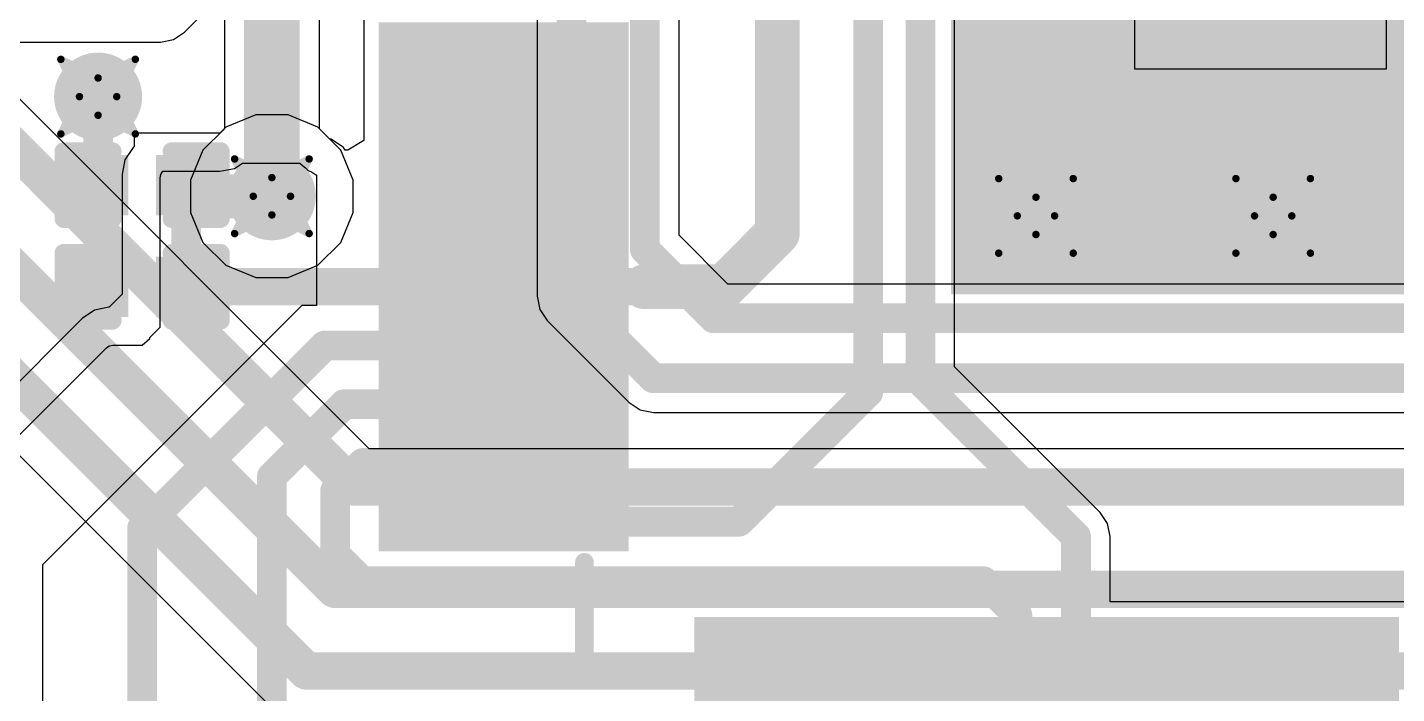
# Model space of a CAD drawing. Header units: inches. Extents: x -6 to 328, y -12 to 81.
# Drawn here: x 4.25 to 13.58, y 8.81 to 13.35 of the extents above; entities that cross this region are included whole.
import ezdxf

# ---------------------------------------------------------------- set-up
doc = ezdxf.new("R2010")
doc.units = ezdxf.units.IN
for name, color, linetype in [('Bottom Layer', 5, 'Continuous'), ('Bottom Overlay', 54, 'Continuous'), ('Bottom Paste', 16, 'Continuous'), ('Bottom Solder', 6, 'Continuous'), ('Drill Drawing', 1, 'Continuous'), ('Top Layer', 1, 'Continuous'), ('Top Overlay', 2, 'Continuous'), ('Top Paste', 8, 'Continuous'), ('Top Solder', 216, 'Continuous'), ('Via Holes', 16, 'Continuous')]:
    doc.layers.add(name, color=color, linetype=linetype)

# ---------------------------------------------------------------- blocks, each defined once
blk = doc.blocks.new('TLE5012BE5000FUMA1_B_7')
at = {"layer": 'Bottom Layer'}
for points in [[(-3.5, 2.23), (-2.19, 2.23), (-2.19, 1.58), (-3.5, 1.58)], [(2.19, 2.23), (3.5, 2.23), (3.5, 1.58), (2.19, 1.58)], [(-3.5, 0.96), (-2.19, 0.96), (-2.19, 0.31), (-3.5, 0.31)], [(2.19, 0.96), (3.5, 0.96), (3.5, 0.31), (2.19, 0.31)], [(-3.5, -0.31), (-2.19, -0.31), (-2.19, -0.96), (-3.5, -0.96)], [(2.19, -0.31), (3.5, -0.31), (3.5, -0.96), (2.19, -0.96)], [(-3.5, -1.58), (-2.19, -1.58), (-2.19, -2.23), (-3.5, -2.23)], [(2.19, -1.58), (3.5, -1.58), (3.5, -2.23), (2.19, -2.23)]]:
    blk.add_hatch(color=5, dxfattribs=at).paths.add_polyline_path(points)
at = {"layer": 'Bottom Paste'}
for points in [[(-3.5, 2.23), (-2.19, 2.23), (-2.19, 1.58), (-3.5, 1.58)], [(2.19, 2.23), (3.5, 2.23), (3.5, 1.58), (2.19, 1.58)], [(-3.5, 0.96), (-2.19, 0.96), (-2.19, 0.31), (-3.5, 0.31)], [(2.19, 0.96), (3.5, 0.96), (3.5, 0.31), (2.19, 0.31)], [(-3.5, -0.31), (-2.19, -0.31), (-2.19, -0.96), (-3.5, -0.96)], [(2.19, -0.31), (3.5, -0.31), (3.5, -0.96), (2.19, -0.96)], [(-3.5, -1.58), (-2.19, -1.58), (-2.19, -2.23), (-3.5, -2.23)], [(2.19, -1.58), (3.5, -1.58), (3.5, -2.23), (2.19, -2.23)]]:
    blk.add_hatch(color=16, dxfattribs=at).paths.add_polyline_path(points)
at = {"layer": 'Bottom Solder'}
for points in [[(-3.6016, 2.3316), (-2.0884, 2.3316), (-2.0884, 1.4784), (-3.6016, 1.4784)], [(2.0884, 2.3316), (3.6016, 2.3316), (3.6016, 1.4784), (2.0884, 1.4784)], [(-3.6016, 1.0616), (-2.0884, 1.0616), (-2.0884, 0.2084), (-3.6016, 0.2084)], [(2.0884, 1.0616), (3.6016, 1.0616), (3.6016, 0.2084), (2.0884, 0.2084)], [(-3.6016, -0.2084), (-2.0884, -0.2084), (-2.0884, -1.0616), (-3.6016, -1.0616)], [(2.0884, -0.2084), (3.6016, -0.2084), (3.6016, -1.0616), (2.0884, -1.0616)], [(-3.6016, -1.4784), (-2.0884, -1.4784), (-2.0884, -2.3316), (-3.6016, -2.3316)], [(2.0884, -1.4784), (3.6016, -1.4784), (3.6016, -2.3316), (2.0884, -2.3316)]]:
    blk.add_hatch(color=6, dxfattribs=at).paths.add_polyline_path(points)
at = {"layer": 'Bottom Overlay'}
for points in [[(1.9304, 2.5146, 0.127, 0.127, 0), (-1.9558, 2.5146, 0.127, 0.127, 0)], [(1.9304, -2.5146, 0.127, 0.127, 0), (-1.9558, -2.5146, 0.127, 0.127, 0)]]:
    blk.add_lwpolyline(points, format="xyseb", dxfattribs=at)
for points in [[(-1.9875, 2.5146, 0.0635, 0.0635, 1), (-1.9241, 2.5146, 0.0635, 0.0635, 1)], [(1.8986, 2.5146, 0.0635, 0.0635, 1), (1.9622, 2.5146, 0.0635, 0.0635, 1)], [(-3.7084, -1.9558, 0.254, 0.254, 1), (-3.9624, -1.9558, 0.254, 0.254, 1)], [(-4.0259, -1.9558, 0.127, 0.127, 1), (-3.8989, -1.9558, 0.127, 0.127, 1)], [(-3.7719, -1.9558, 0.127, 0.127, 1), (-3.6449, -1.9558, 0.127, 0.127, 1)], [(-1.9875, -2.5146, 0.0635, 0.0635, 1), (-1.9241, -2.5146, 0.0635, 0.0635, 1)], [(1.8986, -2.5146, 0.0635, 0.0635, 1), (1.9622, -2.5146, 0.0635, 0.0635, 1)]]:
    blk.add_lwpolyline(points, format="xyseb", close=True, dxfattribs=at)
blk = doc.blocks.new('LAN9255_ZMX019_9')
at = {"layer": 'Top Layer'}
for points in [[(-4.55, -4.55), (-4.55, 4.55), (4.55, 4.55), (4.55, -4.55)], [(6.95, -1.7), (8.45, -1.7), (8.45, -1.9), (6.95, -1.9)], [(6.95, -2.1), (8.45, -2.1), (8.45, -2.3), (6.95, -2.3)], [(6.95, -2.5), (8.45, -2.5), (8.45, -2.7), (6.95, -2.7)], [(6.95, -2.9), (8.45, -2.9), (8.45, -3.1), (6.95, -3.1)], [(6.95, -3.3), (8.45, -3.3), (8.45, -3.5), (6.95, -3.5)], [(6.95, -3.7), (8.45, -3.7), (8.45, -3.9), (6.95, -3.9)], [(6.95, -4.1), (8.45, -4.1), (8.45, -4.3), (6.95, -4.3)], [(6.95, -4.5), (8.45, -4.5), (8.45, -4.7), (6.95, -4.7)], [(6.95, -4.9), (8.45, -4.9), (8.45, -5.1), (6.95, -5.1)], [(6.95, -5.3), (8.45, -5.3), (8.45, -5.5), (6.95, -5.5)], [(6.95, -5.7), (8.45, -5.7), (8.45, -5.9), (6.95, -5.9)], [(6.95, -6.1), (8.45, -6.1), (8.45, -6.3), (6.95, -6.3)], [(2.9, -8.45), (2.9, -6.95), (3.1, -6.95), (3.1, -8.45)], [(3.3, -8.45), (3.3, -6.95), (3.5, -6.95), (3.5, -8.45)], [(3.7, -8.45), (3.7, -6.95), (3.9, -6.95), (3.9, -8.45)], [(4.1, -8.45), (4.1, -6.95), (4.3, -6.95), (4.3, -8.45)], [(4.5, -8.45), (4.5, -6.95), (4.7, -6.95), (4.7, -8.45)], [(4.9, -8.45), (4.9, -6.95), (5.1, -6.95), (5.1, -8.45)], [(5.3, -8.45), (5.3, -6.95), (5.5, -6.95), (5.5, -8.45)], [(5.7, -8.45), (5.7, -6.95), (5.9, -6.95), (5.9, -8.45)], [(6.1, -8.45), (6.1, -6.95), (6.3, -6.95), (6.3, -8.45)]]:
    blk.add_hatch(color=1, dxfattribs=at).paths.add_polyline_path(points)
at = {"layer": 'Top Paste'}
for points in [[(-4.55, -4.55), (-4.55, 4.55), (4.55, 4.55), (4.55, -4.55)], [(6.95, -1.7), (8.45, -1.7), (8.45, -1.9), (6.95, -1.9)], [(6.95, -2.1), (8.45, -2.1), (8.45, -2.3), (6.95, -2.3)], [(6.95, -2.5), (8.45, -2.5), (8.45, -2.7), (6.95, -2.7)], [(6.95, -2.9), (8.45, -2.9), (8.45, -3.1), (6.95, -3.1)], [(6.95, -3.3), (8.45, -3.3), (8.45, -3.5), (6.95, -3.5)], [(6.95, -3.7), (8.45, -3.7), (8.45, -3.9), (6.95, -3.9)], [(6.95, -4.1), (8.45, -4.1), (8.45, -4.3), (6.95, -4.3)], [(6.95, -4.5), (8.45, -4.5), (8.45, -4.7), (6.95, -4.7)], [(6.95, -4.9), (8.45, -4.9), (8.45, -5.1), (6.95, -5.1)], [(6.95, -5.3), (8.45, -5.3), (8.45, -5.5), (6.95, -5.5)], [(6.95, -5.7), (8.45, -5.7), (8.45, -5.9), (6.95, -5.9)], [(6.95, -6.1), (8.45, -6.1), (8.45, -6.3), (6.95, -6.3)], [(2.9, -8.45), (2.9, -6.95), (3.1, -6.95), (3.1, -8.45)], [(3.3, -8.45), (3.3, -6.95), (3.5, -6.95), (3.5, -8.45)], [(3.7, -8.45), (3.7, -6.95), (3.9, -6.95), (3.9, -8.45)], [(4.1, -8.45), (4.1, -6.95), (4.3, -6.95), (4.3, -8.45)], [(4.5, -8.45), (4.5, -6.95), (4.7, -6.95), (4.7, -8.45)], [(4.9, -8.45), (4.9, -6.95), (5.1, -6.95), (5.1, -8.45)], [(5.3, -8.45), (5.3, -6.95), (5.5, -6.95), (5.5, -8.45)], [(5.7, -8.45), (5.7, -6.95), (5.9, -6.95), (5.9, -8.45)], [(6.1, -8.45), (6.1, -6.95), (6.3, -6.95), (6.3, -8.45)]]:
    blk.add_hatch(color=8, dxfattribs=at).paths.add_polyline_path(points)
at = {"layer": 'Top Solder'}
for points in [[(-4.6516, -4.6516), (-4.6516, 4.6516), (4.6516, 4.6516), (4.6516, -4.6516)], [(6.8484, -1.5984), (8.5516, -1.5984), (8.5516, -2.0016), (6.8484, -2.0016)], [(6.8484, -1.9984), (8.5516, -1.9984), (8.5516, -2.4016), (6.8484, -2.4016)], [(6.8484, -2.3984), (8.5516, -2.3984), (8.5516, -2.8016), (6.8484, -2.8016)], [(6.8484, -2.7984), (8.5516, -2.7984), (8.5516, -3.2016), (6.8484, -3.2016)], [(6.8484, -3.1984), (8.5516, -3.1984), (8.5516, -3.6016), (6.8484, -3.6016)], [(6.8484, -3.5984), (8.5516, -3.5984), (8.5516, -4.0016), (6.8484, -4.0016)], [(6.8484, -3.9984), (8.5516, -3.9984), (8.5516, -4.4016), (6.8484, -4.4016)], [(6.8484, -4.3984), (8.5516, -4.3984), (8.5516, -4.8016), (6.8484, -4.8016)], [(6.8484, -4.7984), (8.5516, -4.7984), (8.5516, -5.2016), (6.8484, -5.2016)], [(6.8484, -5.1984), (8.5516, -5.1984), (8.5516, -5.6016), (6.8484, -5.6016)], [(6.8484, -5.5984), (8.5516, -5.5984), (8.5516, -6.0016), (6.8484, -6.0016)], [(6.8484, -5.9984), (8.5516, -5.9984), (8.5516, -6.4016), (6.8484, -6.4016)], [(2.7984, -8.5516), (2.7984, -6.8484), (3.2016, -6.8484), (3.2016, -8.5516)], [(3.1984, -8.5516), (3.1984, -6.8484), (3.6016, -6.8484), (3.6016, -8.5516)], [(3.5984, -8.5516), (3.5984, -6.8484), (4.0016, -6.8484), (4.0016, -8.5516)], [(3.9984, -8.5516), (3.9984, -6.8484), (4.4016, -6.8484), (4.4016, -8.5516)], [(4.3984, -8.5516), (4.3984, -6.8484), (4.8016, -6.8484), (4.8016, -8.5516)], [(4.7984, -8.5516), (4.7984, -6.8484), (5.2016, -6.8484), (5.2016, -8.5516)], [(5.1984, -8.5516), (5.1984, -6.8484), (5.6016, -6.8484), (5.6016, -8.5516)], [(5.5984, -8.5516), (5.5984, -6.8484), (6.0016, -6.8484), (6.0016, -8.5516)], [(5.9984, -8.5516), (5.9984, -6.8484), (6.4016, -6.8484), (6.4016, -8.5516)]]:
    blk.add_hatch(color=216, dxfattribs=at).paths.add_polyline_path(points)
at = {"layer": 'Top Overlay'}
for points in [[(7.1628, -7.1501, 0.127, 0.127, 0), (7.1628, -6.4897, 0.127, 0.127, 0)], [(7.1628, -7.1501, 0.127, 0.127, 0), (6.477, -7.1501, 0.127, 0.127, 0)]]:
    blk.add_lwpolyline(points, format="xyseb", dxfattribs=at)
for points in [[(7.131, -6.4897, 0.0635, 0.0635, 1), (7.1945, -6.4897, 0.0635, 0.0635, 1)], [(6.4452, -7.1501, 0.0635, 0.0635, 1), (6.5087, -7.1501, 0.0635, 0.0635, 1)], [(7.131, -7.1501, 0.0635, 0.0635, 1), (7.1945, -7.1501, 0.0635, 0.0635, 1)], [(7.131, -7.1501, 0.0635, 0.0635, 1), (7.1945, -7.1501, 0.0635, 0.0635, 1)]]:
    blk.add_lwpolyline(points, format="xyseb", close=True, dxfattribs=at)
blk = doc.blocks.new('CAP_0201_69')
at = {"layer": 'Top Layer'}
for points in [[(-0.45, 0.15), (-0.15, 0.15), (-0.15, -0.15), (-0.45, -0.15)], [(0.15, 0.15), (0.45, 0.15), (0.45, -0.15), (0.15, -0.15)]]:
    blk.add_hatch(color=1, dxfattribs=at).paths.add_polyline_path(points)
at = {"layer": 'Top Paste'}
for points in [[(-0.45, 0.15), (-0.15, 0.15), (-0.15, -0.15), (-0.45, -0.15)], [(0.15, 0.15), (0.45, 0.15), (0.45, -0.15), (0.15, -0.15)]]:
    blk.add_hatch(color=8, dxfattribs=at).paths.add_polyline_path(points)
at = {"layer": 'Top Solder'}
for points in [[(-0.505, 0.205), (-0.095, 0.205), (-0.095, -0.205), (-0.505, -0.205)], [(0.095, 0.205), (0.505, 0.205), (0.505, -0.205), (0.095, -0.205)]]:
    blk.add_hatch(color=216, dxfattribs=at).paths.add_polyline_path(points)
at = {"layer": 'Top Overlay'}
for points in [[(-0.2032, 0.2286, 0.127, 0.127, 0), (-0.5334, 0.2286, 0.127, 0.127, 0)], [(-0.5334, 0.2286, 0.127, 0.127, 0), (-0.5334, -0.2286, 0.127, 0.127, 0)], [(0.5334, 0.2286, 0.127, 0.127, 0), (0.2032, 0.2286, 0.127, 0.127, 0)], [(0.5334, 0.2286, 0.127, 0.127, 0), (0.5334, -0.2286, 0.127, 0.127, 0)], [(-0.2032, -0.2286, 0.127, 0.127, 0), (-0.5334, -0.2286, 0.127, 0.127, 0)], [(0.5334, -0.2286, 0.127, 0.127, 0), (0.2032, -0.2286, 0.127, 0.127, 0)]]:
    blk.add_lwpolyline(points, format="xyseb", dxfattribs=at)
for points in [[(-0.5651, 0.2286, 0.0635, 0.0635, 1), (-0.5016, 0.2286, 0.0635, 0.0635, 1)], [(-0.5651, 0.2286, 0.0635, 0.0635, 1), (-0.5016, 0.2286, 0.0635, 0.0635, 1)], [(-0.2349, 0.2286, 0.0635, 0.0635, 1), (-0.1714, 0.2286, 0.0635, 0.0635, 1)], [(0.1714, 0.2286, 0.0635, 0.0635, 1), (0.2349, 0.2286, 0.0635, 0.0635, 1)], [(0.5016, 0.2286, 0.0635, 0.0635, 1), (0.5651, 0.2286, 0.0635, 0.0635, 1)], [(0.5016, 0.2286, 0.0635, 0.0635, 1), (0.5651, 0.2286, 0.0635, 0.0635, 1)], [(-0.5651, -0.2286, 0.0635, 0.0635, 1), (-0.5016, -0.2286, 0.0635, 0.0635, 1)], [(-0.5651, -0.2286, 0.0635, 0.0635, 1), (-0.5016, -0.2286, 0.0635, 0.0635, 1)], [(-0.2349, -0.2286, 0.0635, 0.0635, 1), (-0.1714, -0.2286, 0.0635, 0.0635, 1)], [(0.1714, -0.2286, 0.0635, 0.0635, 1), (0.2349, -0.2286, 0.0635, 0.0635, 1)], [(0.5016, -0.2286, 0.0635, 0.0635, 1), (0.5651, -0.2286, 0.0635, 0.0635, 1)], [(0.5016, -0.2286, 0.0635, 0.0635, 1), (0.5651, -0.2286, 0.0635, 0.0635, 1)]]:
    blk.add_lwpolyline(points, format="xyseb", close=True, dxfattribs=at)
blk = doc.blocks.new('CAP_0201_78')
at = {"layer": 'Top Layer'}
for points in [[(-0.45, 0.15), (-0.15, 0.15), (-0.15, -0.15), (-0.45, -0.15)], [(0.15, 0.15), (0.45, 0.15), (0.45, -0.15), (0.15, -0.15)]]:
    blk.add_hatch(color=1, dxfattribs=at).paths.add_polyline_path(points)
at = {"layer": 'Top Paste'}
for points in [[(-0.45, 0.15), (-0.15, 0.15), (-0.15, -0.15), (-0.45, -0.15)], [(0.15, 0.15), (0.45, 0.15), (0.45, -0.15), (0.15, -0.15)]]:
    blk.add_hatch(color=8, dxfattribs=at).paths.add_polyline_path(points)
at = {"layer": 'Top Solder'}
for points in [[(-0.505, 0.205), (-0.095, 0.205), (-0.095, -0.205), (-0.505, -0.205)], [(0.095, 0.205), (0.505, 0.205), (0.505, -0.205), (0.095, -0.205)]]:
    blk.add_hatch(color=216, dxfattribs=at).paths.add_polyline_path(points)
at = {"layer": 'Top Overlay'}
for points in [[(-0.2032, 0.2286, 0.127, 0.127, 0), (-0.5334, 0.2286, 0.127, 0.127, 0)], [(-0.5334, 0.2286, 0.127, 0.127, 0), (-0.5334, -0.2286, 0.127, 0.127, 0)], [(0.5334, 0.2286, 0.127, 0.127, 0), (0.2032, 0.2286, 0.127, 0.127, 0)], [(0.5334, 0.2286, 0.127, 0.127, 0), (0.5334, -0.2286, 0.127, 0.127, 0)], [(-0.2032, -0.2286, 0.127, 0.127, 0), (-0.5334, -0.2286, 0.127, 0.127, 0)], [(0.5334, -0.2286, 0.127, 0.127, 0), (0.2032, -0.2286, 0.127, 0.127, 0)]]:
    blk.add_lwpolyline(points, format="xyseb", dxfattribs=at)
for points in [[(-0.5651, 0.2286, 0.0635, 0.0635, 1), (-0.5016, 0.2286, 0.0635, 0.0635, 1)], [(-0.5651, 0.2286, 0.0635, 0.0635, 1), (-0.5016, 0.2286, 0.0635, 0.0635, 1)], [(-0.2349, 0.2286, 0.0635, 0.0635, 1), (-0.1714, 0.2286, 0.0635, 0.0635, 1)], [(0.1714, 0.2286, 0.0635, 0.0635, 1), (0.2349, 0.2286, 0.0635, 0.0635, 1)], [(0.5016, 0.2286, 0.0635, 0.0635, 1), (0.5651, 0.2286, 0.0635, 0.0635, 1)], [(0.5016, 0.2286, 0.0635, 0.0635, 1), (0.5651, 0.2286, 0.0635, 0.0635, 1)], [(-0.5651, -0.2286, 0.0635, 0.0635, 1), (-0.5016, -0.2286, 0.0635, 0.0635, 1)], [(-0.5651, -0.2286, 0.0635, 0.0635, 1), (-0.5016, -0.2286, 0.0635, 0.0635, 1)], [(-0.2349, -0.2286, 0.0635, 0.0635, 1), (-0.1714, -0.2286, 0.0635, 0.0635, 1)], [(0.1714, -0.2286, 0.0635, 0.0635, 1), (0.2349, -0.2286, 0.0635, 0.0635, 1)], [(0.5016, -0.2286, 0.0635, 0.0635, 1), (0.5651, -0.2286, 0.0635, 0.0635, 1)], [(0.5016, -0.2286, 0.0635, 0.0635, 1), (0.5651, -0.2286, 0.0635, 0.0635, 1)]]:
    blk.add_lwpolyline(points, format="xyseb", close=True, dxfattribs=at)

msp = doc.modelspace()

# ---------------------------------------------------------------- hatches: boundary and pattern name
at = {"layer": 'Bottom Layer'}
h = msp.add_hatch(color=5, dxfattribs=at)
edge = h.paths.add_edge_path()
edge.add_arc((4.734, 12.8772), 0.3, 0, 360)
h = msp.add_hatch(color=5, dxfattribs=at)
edge = h.paths.add_edge_path()
edge.add_arc((5.9182, 12.1985), 0.3, 0, 360)
h = msp.add_hatch(color=5, dxfattribs=at)
edge = h.paths.add_edge_path()
edge.add_arc((11.1252, 12.065), 0.3, 0, 360)
h = msp.add_hatch(color=5, dxfattribs=at)
edge = h.paths.add_edge_path()
edge.add_arc((12.7416, 12.065), 0.3, 0, 360)
at = {"layer": 'Top Layer'}
h = msp.add_hatch(color=1, dxfattribs=at)
edge = h.paths.add_edge_path()
edge.add_arc((4.734, 12.8772), 0.3, 0, 360)
h = msp.add_hatch(color=1, dxfattribs=at)
edge = h.paths.add_edge_path()
edge.add_arc((5.9182, 12.1985), 0.3, 0, 360)
msp.add_hatch(color=1, dxfattribs=at).paths.add_polyline_path([(5.184, 12.0485), (6.1593, 12.0485), (6.1593, 12.3485), (5.184, 12.3485)])
h = msp.add_hatch(color=1, dxfattribs=at)
edge = h.paths.add_edge_path()
edge.add_arc((11.1252, 12.065), 0.3, 0, 360)
h = msp.add_hatch(color=1, dxfattribs=at)
edge = h.paths.add_edge_path()
edge.add_arc((12.7416, 12.065), 0.3, 0, 360)
at = {"layer": 'Via Holes'}
h = msp.add_hatch(color=7, dxfattribs=at)
edge = h.paths.add_edge_path()
edge.add_arc((4.734, 12.8772), 0.15, 0, 360)
h = msp.add_hatch(color=7, dxfattribs=at)
edge = h.paths.add_edge_path()
edge.add_arc((5.9182, 12.1985), 0.15, 0, 360)
h = msp.add_hatch(color=7, dxfattribs=at)
edge = h.paths.add_edge_path()
edge.add_arc((11.1252, 12.065), 0.15, 0, 360)
h = msp.add_hatch(color=7, dxfattribs=at)
edge = h.paths.add_edge_path()
edge.add_arc((12.7416, 12.065), 0.15, 0, 360)

# ---------------------------------------------------------------- linework, layer by layer
at = {"layer": 'Bottom Layer'}
for p, q in [((7.7269, 16.2157), (7.7269, 11.5175)), ((6.2419, 12.6583), (6.2419, 15.5448)), ((5.5945, 15.4107), (5.5945, 12.6583)), ((8.6929, 11.9338), (8.6929, 14.2773)), ((11.7968, 14.092), (11.7968, 13.0668)), ((13.5132, 13.0668), (13.5132, 14.1232)), ((6.5823, 10.477), (3.942, 13.1173)), ((11.7968, 13.0668), (13.5132, 13.0668)), ((5.5945, 12.6583), (5.4485, 12.5123)), ((6.3879, 12.5123), (6.2419, 12.6583)), ((5.4485, 12.5123), (5.3642, 12.3087)), ((6.4722, 12.3087), (6.3879, 12.5123)), ((2.4024, 12.228), (5.9944, 8.636)), ((5.3642, 12.3087), (5.3642, 12.0883)), ((6.4722, 12.0883), (6.4722, 12.3087)), ((5.3642, 12.0883), (5.4485, 11.8847)), ((6.3879, 11.8847), (6.4722, 12.0883)), ((5.4485, 11.8847), (5.6044, 11.7289)), ((6.232, 11.7289), (6.3879, 11.8847)), ((9.0258, 11.6008), (8.6929, 11.9338)), ((5.6044, 11.7289), (5.808, 11.6445)), ((6.0284, 11.6445), (6.232, 11.7289)), ((5.808, 11.6445), (6.0284, 11.6445)), ((17.8646, 11.6008), (9.0258, 11.6008)), ((7.7269, 11.5175), (7.7446, 11.4283)), ((7.7446, 11.4283), (7.7952, 11.3527)), ((7.7952, 11.3527), (8.3531, 10.7948)), ((8.3531, 10.7948), (8.4287, 10.7442)), ((8.4287, 10.7442), (8.5179, 10.7265)), ((8.5179, 10.7265), (17.2692, 10.7265)), ((17.2314, 10.477), (6.5823, 10.477))]:
    msp.add_line(p, q, dxfattribs=at)
for points in [[(8.4598, 11.8372, 0.2032, 0.2032, 0), (8.4598, 16.3338, 0.2032, 0.2032, 0)], [(7.96, 11.5175, 0.2032, 0.2032, 0), (7.96, 16.3122, 0.2032, 0.2032, 0)], [(5.9182, 12.1985, 0.381, 0.381, 0), (5.9182, 15.5448, 0.381, 0.381, 0)], [(3.683, 13.01, 0.254, 0.254, 0), (6.475, 10.218, 0.254, 0.254, 0)], [(3.0159, 12.8527, 0.254, 0.254, 0), (6.3475, 9.5211, 0.254, 0.254, 0)], [(2.3545, 12.7641, 0.254, 0.254, 0), (6.1536, 8.965, 0.254, 0.254, 0)], [(8.4598, 11.8372, 0.2032, 0.2032, 0), (8.9292, 11.3678, 0.2032, 0.2032, 0)], [(7.96, 11.5175, 0.2032, 0.2032, 0), (8.5179, 10.9596, 0.2032, 0.2032, 0)], [(8.9292, 11.3678, 0.2032, 0.2032, 0), (18.0929, 11.3678, 0.2032, 0.2032, 0)], [(8.5179, 10.9596, 0.2032, 0.2032, 0), (18.6088, 10.9596, 0.2032, 0.2032, 0)], [(6.475, 10.218, 0.254, 0.254, 0), (17.7237, 10.218, 0.254, 0.254, 0)], [(6.3475, 9.5211, 0.254, 0.254, 0), (19.133, 9.5211, 0.254, 0.254, 0)], [(6.1536, 8.965, 0.254, 0.254, 0), (19.7071, 8.965, 0.254, 0.254, 0)]]:
    msp.add_lwpolyline(points, format="xyseb", dxfattribs=at)
for points in [[(5.8229, 12.1985, 0.1905, 0.1905, 1), (6.0134, 12.1985, 0.1905, 0.1905, 1)], [(8.409, 11.8372, 0.1016, 0.1016, 1), (8.5106, 11.8372, 0.1016, 0.1016, 1)], [(8.409, 11.8372, 0.1016, 0.1016, 1), (8.5106, 11.8372, 0.1016, 0.1016, 1)], [(7.9092, 11.5175, 0.1016, 0.1016, 1), (8.0108, 11.5175, 0.1016, 0.1016, 1)], [(7.9092, 11.5175, 0.1016, 0.1016, 1), (8.0108, 11.5175, 0.1016, 0.1016, 1)], [(8.8784, 11.3678, 0.1016, 0.1016, 1), (8.98, 11.3678, 0.1016, 0.1016, 1)], [(8.8784, 11.3678, 0.1016, 0.1016, 1), (8.98, 11.3678, 0.1016, 0.1016, 1)], [(8.4671, 10.9596, 0.1016, 0.1016, 1), (8.5687, 10.9596, 0.1016, 0.1016, 1)], [(8.4671, 10.9596, 0.1016, 0.1016, 1), (8.5687, 10.9596, 0.1016, 0.1016, 1)], [(6.4115, 10.218, 0.127, 0.127, 1), (6.5385, 10.218, 0.127, 0.127, 1)], [(6.4115, 10.218, 0.127, 0.127, 1), (6.5385, 10.218, 0.127, 0.127, 1)], [(6.284, 9.5211, 0.127, 0.127, 1), (6.411, 9.5211, 0.127, 0.127, 1)], [(6.284, 9.5211, 0.127, 0.127, 1), (6.411, 9.5211, 0.127, 0.127, 1)], [(6.0901, 8.965, 0.127, 0.127, 1), (6.2171, 8.965, 0.127, 0.127, 1)], [(6.0901, 8.965, 0.127, 0.127, 1), (6.2171, 8.965, 0.127, 0.127, 1)]]:
    msp.add_lwpolyline(points, format="xyseb", close=True, dxfattribs=at)
at = {"layer": 'Drill Drawing'}
for points in [[(4.48, 13.1312, 0.0508, 0.0508, 0), (4.734, 13.0042, 0.0508, 0.0508, 0)], [(4.48, 13.1312, 0.0508, 0.0508, 0), (4.607, 12.8772, 0.0508, 0.0508, 0)], [(4.734, 13.0042, 0.0508, 0.0508, 0), (4.988, 13.1312, 0.0508, 0.0508, 0)], [(4.861, 12.8772, 0.0508, 0.0508, 0), (4.988, 13.1312, 0.0508, 0.0508, 0)], [(4.48, 12.6232, 0.0508, 0.0508, 0), (4.607, 12.8772, 0.0508, 0.0508, 0)], [(4.861, 12.8772, 0.0508, 0.0508, 0), (4.988, 12.6232, 0.0508, 0.0508, 0)], [(4.48, 12.6232, 0.0508, 0.0508, 0), (4.734, 12.7502, 0.0508, 0.0508, 0)], [(4.734, 12.7502, 0.0508, 0.0508, 0), (4.988, 12.6232, 0.0508, 0.0508, 0)], [(5.6642, 12.4525, 0.0508, 0.0508, 0), (5.9182, 12.3255, 0.0508, 0.0508, 0)], [(5.6642, 12.4525, 0.0508, 0.0508, 0), (5.7912, 12.1985, 0.0508, 0.0508, 0)], [(5.9182, 12.3255, 0.0508, 0.0508, 0), (6.1722, 12.4525, 0.0508, 0.0508, 0)], [(6.0452, 12.1985, 0.0508, 0.0508, 0), (6.1722, 12.4525, 0.0508, 0.0508, 0)], [(10.8712, 12.319, 0.0508, 0.0508, 0), (11.1252, 12.192, 0.0508, 0.0508, 0)], [(10.8712, 12.319, 0.0508, 0.0508, 0), (10.9982, 12.065, 0.0508, 0.0508, 0)], [(11.1252, 12.192, 0.0508, 0.0508, 0), (11.3792, 12.319, 0.0508, 0.0508, 0)], [(11.2522, 12.065, 0.0508, 0.0508, 0), (11.3792, 12.319, 0.0508, 0.0508, 0)], [(12.4876, 12.319, 0.0508, 0.0508, 0), (12.7416, 12.192, 0.0508, 0.0508, 0)], [(12.4876, 12.319, 0.0508, 0.0508, 0), (12.6146, 12.065, 0.0508, 0.0508, 0)], [(12.7416, 12.192, 0.0508, 0.0508, 0), (12.9956, 12.319, 0.0508, 0.0508, 0)], [(12.8686, 12.065, 0.0508, 0.0508, 0), (12.9956, 12.319, 0.0508, 0.0508, 0)], [(5.6642, 11.9445, 0.0508, 0.0508, 0), (5.7912, 12.1985, 0.0508, 0.0508, 0)], [(6.0452, 12.1985, 0.0508, 0.0508, 0), (6.1722, 11.9445, 0.0508, 0.0508, 0)], [(5.6642, 11.9445, 0.0508, 0.0508, 0), (5.9182, 12.0715, 0.0508, 0.0508, 0)], [(5.9182, 12.0715, 0.0508, 0.0508, 0), (6.1722, 11.9445, 0.0508, 0.0508, 0)], [(10.8712, 11.811, 0.0508, 0.0508, 0), (10.9982, 12.065, 0.0508, 0.0508, 0)], [(11.2522, 12.065, 0.0508, 0.0508, 0), (11.3792, 11.811, 0.0508, 0.0508, 0)], [(12.4876, 11.811, 0.0508, 0.0508, 0), (12.6146, 12.065, 0.0508, 0.0508, 0)], [(12.8686, 12.065, 0.0508, 0.0508, 0), (12.9956, 11.811, 0.0508, 0.0508, 0)], [(10.8712, 11.811, 0.0508, 0.0508, 0), (11.1252, 11.938, 0.0508, 0.0508, 0)], [(11.1252, 11.938, 0.0508, 0.0508, 0), (11.3792, 11.811, 0.0508, 0.0508, 0)], [(12.4876, 11.811, 0.0508, 0.0508, 0), (12.7416, 11.938, 0.0508, 0.0508, 0)], [(12.7416, 11.938, 0.0508, 0.0508, 0), (12.9956, 11.811, 0.0508, 0.0508, 0)]]:
    msp.add_lwpolyline(points, format="xyseb", dxfattribs=at)
for points in [[(4.4673, 13.1312, 0.0254, 0.0254, 1), (4.4927, 13.1312, 0.0254, 0.0254, 1)], [(4.4673, 13.1312, 0.0254, 0.0254, 1), (4.4927, 13.1312, 0.0254, 0.0254, 1)], [(4.9753, 13.1312, 0.0254, 0.0254, 1), (5.0007, 13.1312, 0.0254, 0.0254, 1)], [(4.9753, 13.1312, 0.0254, 0.0254, 1), (5.0007, 13.1312, 0.0254, 0.0254, 1)], [(4.7213, 13.0042, 0.0254, 0.0254, 1), (4.7467, 13.0042, 0.0254, 0.0254, 1)], [(4.7213, 13.0042, 0.0254, 0.0254, 1), (4.7467, 13.0042, 0.0254, 0.0254, 1)], [(4.5943, 12.8772, 0.0254, 0.0254, 1), (4.6197, 12.8772, 0.0254, 0.0254, 1)], [(4.5943, 12.8772, 0.0254, 0.0254, 1), (4.6197, 12.8772, 0.0254, 0.0254, 1)], [(4.8483, 12.8772, 0.0254, 0.0254, 1), (4.8737, 12.8772, 0.0254, 0.0254, 1)], [(4.8483, 12.8772, 0.0254, 0.0254, 1), (4.8737, 12.8772, 0.0254, 0.0254, 1)], [(4.7213, 12.7502, 0.0254, 0.0254, 1), (4.7467, 12.7502, 0.0254, 0.0254, 1)], [(4.7213, 12.7502, 0.0254, 0.0254, 1), (4.7467, 12.7502, 0.0254, 0.0254, 1)], [(4.4673, 12.6232, 0.0254, 0.0254, 1), (4.4927, 12.6232, 0.0254, 0.0254, 1)], [(4.4673, 12.6232, 0.0254, 0.0254, 1), (4.4927, 12.6232, 0.0254, 0.0254, 1)], [(4.9753, 12.6232, 0.0254, 0.0254, 1), (5.0007, 12.6232, 0.0254, 0.0254, 1)], [(4.9753, 12.6232, 0.0254, 0.0254, 1), (5.0007, 12.6232, 0.0254, 0.0254, 1)], [(5.6515, 12.4525, 0.0254, 0.0254, 1), (5.6769, 12.4525, 0.0254, 0.0254, 1)], [(5.6515, 12.4525, 0.0254, 0.0254, 1), (5.6769, 12.4525, 0.0254, 0.0254, 1)], [(6.1595, 12.4525, 0.0254, 0.0254, 1), (6.1849, 12.4525, 0.0254, 0.0254, 1)], [(6.1595, 12.4525, 0.0254, 0.0254, 1), (6.1849, 12.4525, 0.0254, 0.0254, 1)], [(5.9055, 12.3255, 0.0254, 0.0254, 1), (5.9309, 12.3255, 0.0254, 0.0254, 1)], [(5.9055, 12.3255, 0.0254, 0.0254, 1), (5.9309, 12.3255, 0.0254, 0.0254, 1)], [(10.8585, 12.319, 0.0254, 0.0254, 1), (10.8839, 12.319, 0.0254, 0.0254, 1)], [(10.8585, 12.319, 0.0254, 0.0254, 1), (10.8839, 12.319, 0.0254, 0.0254, 1)], [(11.3665, 12.319, 0.0254, 0.0254, 1), (11.3919, 12.319, 0.0254, 0.0254, 1)], [(11.3665, 12.319, 0.0254, 0.0254, 1), (11.3919, 12.319, 0.0254, 0.0254, 1)], [(12.4749, 12.319, 0.0254, 0.0254, 1), (12.5003, 12.319, 0.0254, 0.0254, 1)], [(12.4749, 12.319, 0.0254, 0.0254, 1), (12.5003, 12.319, 0.0254, 0.0254, 1)], [(12.9829, 12.319, 0.0254, 0.0254, 1), (13.0083, 12.319, 0.0254, 0.0254, 1)], [(12.9829, 12.319, 0.0254, 0.0254, 1), (13.0083, 12.319, 0.0254, 0.0254, 1)], [(5.7785, 12.1985, 0.0254, 0.0254, 1), (5.8039, 12.1985, 0.0254, 0.0254, 1)], [(5.7785, 12.1985, 0.0254, 0.0254, 1), (5.8039, 12.1985, 0.0254, 0.0254, 1)], [(6.0325, 12.1985, 0.0254, 0.0254, 1), (6.0579, 12.1985, 0.0254, 0.0254, 1)], [(6.0325, 12.1985, 0.0254, 0.0254, 1), (6.0579, 12.1985, 0.0254, 0.0254, 1)], [(11.1125, 12.192, 0.0254, 0.0254, 1), (11.1379, 12.192, 0.0254, 0.0254, 1)], [(11.1125, 12.192, 0.0254, 0.0254, 1), (11.1379, 12.192, 0.0254, 0.0254, 1)], [(12.7289, 12.192, 0.0254, 0.0254, 1), (12.7543, 12.192, 0.0254, 0.0254, 1)], [(12.7289, 12.192, 0.0254, 0.0254, 1), (12.7543, 12.192, 0.0254, 0.0254, 1)], [(5.9055, 12.0715, 0.0254, 0.0254, 1), (5.9309, 12.0715, 0.0254, 0.0254, 1)], [(5.9055, 12.0715, 0.0254, 0.0254, 1), (5.9309, 12.0715, 0.0254, 0.0254, 1)], [(10.9855, 12.065, 0.0254, 0.0254, 1), (11.0109, 12.065, 0.0254, 0.0254, 1)], [(10.9855, 12.065, 0.0254, 0.0254, 1), (11.0109, 12.065, 0.0254, 0.0254, 1)], [(11.2395, 12.065, 0.0254, 0.0254, 1), (11.2649, 12.065, 0.0254, 0.0254, 1)], [(11.2395, 12.065, 0.0254, 0.0254, 1), (11.2649, 12.065, 0.0254, 0.0254, 1)], [(12.6019, 12.065, 0.0254, 0.0254, 1), (12.6273, 12.065, 0.0254, 0.0254, 1)], [(12.6019, 12.065, 0.0254, 0.0254, 1), (12.6273, 12.065, 0.0254, 0.0254, 1)], [(12.8559, 12.065, 0.0254, 0.0254, 1), (12.8813, 12.065, 0.0254, 0.0254, 1)], [(12.8559, 12.065, 0.0254, 0.0254, 1), (12.8813, 12.065, 0.0254, 0.0254, 1)], [(5.6515, 11.9445, 0.0254, 0.0254, 1), (5.6769, 11.9445, 0.0254, 0.0254, 1)], [(5.6515, 11.9445, 0.0254, 0.0254, 1), (5.6769, 11.9445, 0.0254, 0.0254, 1)], [(6.1595, 11.9445, 0.0254, 0.0254, 1), (6.1849, 11.9445, 0.0254, 0.0254, 1)], [(6.1595, 11.9445, 0.0254, 0.0254, 1), (6.1849, 11.9445, 0.0254, 0.0254, 1)], [(11.1125, 11.938, 0.0254, 0.0254, 1), (11.1379, 11.938, 0.0254, 0.0254, 1)], [(11.1125, 11.938, 0.0254, 0.0254, 1), (11.1379, 11.938, 0.0254, 0.0254, 1)], [(12.7289, 11.938, 0.0254, 0.0254, 1), (12.7543, 11.938, 0.0254, 0.0254, 1)], [(12.7289, 11.938, 0.0254, 0.0254, 1), (12.7543, 11.938, 0.0254, 0.0254, 1)], [(10.8585, 11.811, 0.0254, 0.0254, 1), (10.8839, 11.811, 0.0254, 0.0254, 1)], [(10.8585, 11.811, 0.0254, 0.0254, 1), (10.8839, 11.811, 0.0254, 0.0254, 1)], [(11.3665, 11.811, 0.0254, 0.0254, 1), (11.3919, 11.811, 0.0254, 0.0254, 1)], [(11.3665, 11.811, 0.0254, 0.0254, 1), (11.3919, 11.811, 0.0254, 0.0254, 1)], [(12.4749, 11.811, 0.0254, 0.0254, 1), (12.5003, 11.811, 0.0254, 0.0254, 1)], [(12.4749, 11.811, 0.0254, 0.0254, 1), (12.5003, 11.811, 0.0254, 0.0254, 1)], [(12.9829, 11.811, 0.0254, 0.0254, 1), (13.0083, 11.811, 0.0254, 0.0254, 1)], [(12.9829, 11.811, 0.0254, 0.0254, 1), (13.0083, 11.811, 0.0254, 0.0254, 1)]]:
    msp.add_lwpolyline(points, format="xyseb", close=True, dxfattribs=at)
at = {"layer": 'Top Layer'}
for p, q in [((10.5709, 11.0371), (10.5709, 19.3926)), ((6.5452, 13.6788), (6.5452, 12.5779)), ((5.3237, 13.3172), (5.4988, 13.4923)), ((5.1589, 13.2489), (5.2481, 13.2667)), ((5.2481, 13.2667), (5.3237, 13.3172)), ((3.1333, 13.2489), (5.1589, 13.2489)), ((5.808, 12.7525), (5.6044, 12.6682)), ((6.0284, 12.7525), (5.808, 12.7525)), ((6.232, 12.6682), (6.0284, 12.7525)), ((5.5641, 12.6279), (4.9808, 12.6279)), ((4.9808, 12.6279), (4.9808, 12.5368)), ((5.6044, 12.6682), (5.5641, 12.6279)), ((6.31, 12.5902), (6.232, 12.6682)), ((4.9731, 12.5317), (4.9169, 12.4476)), ((4.9808, 12.5368), (4.9731, 12.5317)), ((6.3221, 12.5878), (6.31, 12.5902)), ((6.4061, 12.5317), (6.3221, 12.5878)), ((6.4182, 12.5136), (6.4061, 12.5317)), ((6.4349, 12.5117), (6.4182, 12.5136)), ((6.5452, 12.5779), (6.4349, 12.5117)), ((4.9169, 12.4476), (4.8972, 12.3485)), ((5.6632, 12.3887), (5.7172, 12.4247)), ((5.7172, 12.4247), (6.1092, 12.4247)), ((6.1092, 12.4247), (6.1269, 12.4071)), ((4.8972, 12.3485), (4.8972, 11.5316)), ((5.1562, 12.323), (5.1609, 12.3466)), ((5.1562, 11.3058), (5.1562, 12.323)), ((5.1609, 12.3466), (5.1758, 12.369)), ((5.1758, 12.369), (5.5641, 12.369)), ((5.5641, 12.369), (5.6632, 12.3887)), ((6.1269, 12.4071), (6.1481, 12.3929)), ((6.1481, 12.3929), (6.1661, 12.3749)), ((6.1661, 12.3749), (6.1885, 12.3656)), ((6.1885, 12.3656), (6.223, 12.3425)), ((6.223, 12.3425), (6.223, 11.8872)), ((6.223, 11.8872), (6.223, 11.4554)), ((4.8972, 11.5316), (4.8084, 11.4427)), ((6.1214, 11.4554), (4.3545, 9.6885)), ((4.7091, 11.4229), (4.6251, 11.3667)), ((4.7634, 11.4337), (4.7091, 11.4229)), ((4.7091, 11.4229), (4.7091, 11.4229)), ((4.8082, 11.4426), (4.7634, 11.4337)), ((4.8084, 11.4427), (4.8082, 11.4426)), ((6.223, 11.4554), (6.1214, 11.4554)), ((4.6251, 11.3667), (3.4999, 10.2415)), ((5.0872, 11.2368), (5.1562, 11.3058)), ((5.034, 11.1836), (5.0872, 11.2288)), ((5.0872, 11.2288), (5.0872, 11.2368)), ((3.701, 10.0764), (4.7902, 11.1656)), ((4.7902, 11.1656), (4.8101, 11.1789)), ((4.8101, 11.1789), (4.8139, 11.1797)), ((4.8139, 11.1797), (4.8337, 11.1836)), ((4.8139, 11.1797), (4.8139, 11.1797)), ((4.8337, 11.1836), (5.034, 11.1836)), ((11.5632, 10.0447), (10.5709, 11.0371)), ((11.6137, 9.9691), (11.5632, 10.0447)), ((11.6315, 9.8799), (11.6137, 9.9691)), ((11.6315, 9.4352), (11.6315, 9.8799)), ((4.3545, 9.6885), (4.3545, 6.9231)), ((17.9653, 9.4352), (11.6315, 9.4352))]:
    msp.add_line(p, q, dxfattribs=at)
for points in [[(10.3378, 10.9405, 0.2032, 0.2032, 0), (10.3378, 19.3926, 0.2032, 0.2032, 0)], [(9.9822, 10.8632, 0.2032, 0.2032, 0), (9.9822, 19.2046, 0.2032, 0.2032, 0)], [(9.3631, 11.9467, 0.3048, 0.3048, 0), (9.3631, 14.8614, 0.3048, 0.3048, 0)], [(4.734, 11.582, 0.2032, 0.2032, 0), (4.734, 12.8772, 0.2032, 0.2032, 0)], [(5.334, 11.582, 0.2032, 0.2032, 0), (5.334, 12.1985, 0.2032, 0.2032, 0)], [(8.9984, 11.582, 0.3048, 0.3048, 0), (9.3631, 11.9467, 0.3048, 0.3048, 0)], [(5.334, 11.582, 0.254, 0.254, 0), (8.4578, 11.582, 0.254, 0.254, 0)], [(8.4578, 11.582, 0.3048, 0.3048, 0), (8.9984, 11.582, 0.3048, 0.3048, 0)], [(5.034, 9.9374, 0.2032, 0.2032, 0), (6.2786, 11.182, 0.2032, 0.2032, 0)], [(6.2786, 11.182, 0.2032, 0.2032, 0), (7.4984, 11.182, 0.2032, 0.2032, 0)], [(10.3378, 10.9405, 0.2032, 0.2032, 0), (11.3984, 9.8799, 0.2032, 0.2032, 0)], [(9.101, 9.982, 0.2032, 0.2032, 0), (9.9822, 10.8632, 0.2032, 0.2032, 0)], [(5.9182, 10.2889, 0.2032, 0.2032, 0), (6.4113, 10.782, 0.2032, 0.2032, 0)], [(6.4113, 10.782, 0.2032, 0.2032, 0), (7.4984, 10.782, 0.2032, 0.2032, 0)], [(6.3495, 10.1915, 0.2032, 0.2032, 0), (6.54, 10.382, 0.2032, 0.2032, 0)], [(6.54, 10.382, 0.2032, 0.2032, 0), (7.4984, 10.382, 0.2032, 0.2032, 0)], [(5.9182, 7.141, 0.2032, 0.2032, 0), (5.9182, 10.2889, 0.2032, 0.2032, 0)], [(6.3495, 9.76, 0.2032, 0.2032, 0), (6.3495, 10.1915, 0.2032, 0.2032, 0)], [(7.4984, 9.982, 0.2032, 0.2032, 0), (9.101, 9.982, 0.2032, 0.2032, 0)], [(5.034, 7.141, 0.2032, 0.2032, 0), (5.034, 9.9374, 0.2032, 0.2032, 0)], [(11.3984, 8.482, 0.2032, 0.2032, 0), (11.3984, 9.8799, 0.2032, 0.2032, 0)], [(6.3495, 9.76, 0.2032, 0.2032, 0), (6.5337, 9.5758, 0.2032, 0.2032, 0)], [(6.5337, 9.5758, 0.2032, 0.2032, 0), (10.7675, 9.5758, 0.2032, 0.2032, 0)], [(10.7675, 9.5758, 0.2032, 0.2032, 0), (10.9984, 9.3449, 0.2032, 0.2032, 0)], [(10.9984, 8.482, 0.2032, 0.2032, 0), (10.9984, 9.3449, 0.2032, 0.2032, 0)]]:
    msp.add_lwpolyline(points, format="xyseb", dxfattribs=at)
for points in [[(4.6832, 12.8772, 0.1016, 0.1016, 1), (4.7848, 12.8772, 0.1016, 0.1016, 1)], [(5.2832, 12.1985, 0.1016, 0.1016, 1), (5.3848, 12.1985, 0.1016, 0.1016, 1)], [(9.2869, 11.9467, 0.1524, 0.1524, 1), (9.4393, 11.9467, 0.1524, 0.1524, 1)], [(9.2869, 11.9467, 0.1524, 0.1524, 1), (9.4393, 11.9467, 0.1524, 0.1524, 1)], [(4.6832, 11.582, 0.1016, 0.1016, 1), (4.7848, 11.582, 0.1016, 0.1016, 1)], [(5.2705, 11.582, 0.127, 0.127, 1), (5.3975, 11.582, 0.127, 0.127, 1)], [(5.2832, 11.582, 0.1016, 0.1016, 1), (5.3848, 11.582, 0.1016, 0.1016, 1)], [(8.3816, 11.582, 0.1524, 0.1524, 1), (8.534, 11.582, 0.1524, 0.1524, 1)], [(8.3943, 11.582, 0.127, 0.127, 1), (8.5213, 11.582, 0.127, 0.127, 1)], [(8.9222, 11.582, 0.1524, 0.1524, 1), (9.0746, 11.582, 0.1524, 0.1524, 1)], [(8.9222, 11.582, 0.1524, 0.1524, 1), (9.0746, 11.582, 0.1524, 0.1524, 1)], [(6.2278, 11.182, 0.1016, 0.1016, 1), (6.3294, 11.182, 0.1016, 0.1016, 1)], [(6.2278, 11.182, 0.1016, 0.1016, 1), (6.3294, 11.182, 0.1016, 0.1016, 1)], [(7.4476, 11.182, 0.1016, 0.1016, 1), (7.5492, 11.182, 0.1016, 0.1016, 1)], [(10.287, 10.9405, 0.1016, 0.1016, 1), (10.3886, 10.9405, 0.1016, 0.1016, 1)], [(10.287, 10.9405, 0.1016, 0.1016, 1), (10.3886, 10.9405, 0.1016, 0.1016, 1)], [(9.9314, 10.8632, 0.1016, 0.1016, 1), (10.033, 10.8632, 0.1016, 0.1016, 1)], [(9.9314, 10.8632, 0.1016, 0.1016, 1), (10.033, 10.8632, 0.1016, 0.1016, 1)], [(6.3605, 10.782, 0.1016, 0.1016, 1), (6.4621, 10.782, 0.1016, 0.1016, 1)], [(6.3605, 10.782, 0.1016, 0.1016, 1), (6.4621, 10.782, 0.1016, 0.1016, 1)], [(7.4476, 10.782, 0.1016, 0.1016, 1), (7.5492, 10.782, 0.1016, 0.1016, 1)], [(6.4892, 10.382, 0.1016, 0.1016, 1), (6.5908, 10.382, 0.1016, 0.1016, 1)], [(6.4892, 10.382, 0.1016, 0.1016, 1), (6.5908, 10.382, 0.1016, 0.1016, 1)], [(7.4476, 10.382, 0.1016, 0.1016, 1), (7.5492, 10.382, 0.1016, 0.1016, 1)], [(5.8674, 10.2889, 0.1016, 0.1016, 1), (5.969, 10.2889, 0.1016, 0.1016, 1)], [(5.8674, 10.2889, 0.1016, 0.1016, 1), (5.969, 10.2889, 0.1016, 0.1016, 1)], [(6.2987, 10.1915, 0.1016, 0.1016, 1), (6.4003, 10.1915, 0.1016, 0.1016, 1)], [(6.2987, 10.1915, 0.1016, 0.1016, 1), (6.4003, 10.1915, 0.1016, 0.1016, 1)], [(7.4476, 9.982, 0.1016, 0.1016, 1), (7.5492, 9.982, 0.1016, 0.1016, 1)], [(9.0502, 9.982, 0.1016, 0.1016, 1), (9.1518, 9.982, 0.1016, 0.1016, 1)], [(9.0502, 9.982, 0.1016, 0.1016, 1), (9.1518, 9.982, 0.1016, 0.1016, 1)], [(4.9832, 9.9374, 0.1016, 0.1016, 1), (5.0848, 9.9374, 0.1016, 0.1016, 1)], [(4.9832, 9.9374, 0.1016, 0.1016, 1), (5.0848, 9.9374, 0.1016, 0.1016, 1)], [(11.3476, 9.8799, 0.1016, 0.1016, 1), (11.4492, 9.8799, 0.1016, 0.1016, 1)], [(11.3476, 9.8799, 0.1016, 0.1016, 1), (11.4492, 9.8799, 0.1016, 0.1016, 1)], [(6.2987, 9.76, 0.1016, 0.1016, 1), (6.4003, 9.76, 0.1016, 0.1016, 1)], [(6.2987, 9.76, 0.1016, 0.1016, 1), (6.4003, 9.76, 0.1016, 0.1016, 1)], [(6.4829, 9.5758, 0.1016, 0.1016, 1), (6.5845, 9.5758, 0.1016, 0.1016, 1)], [(6.4829, 9.5758, 0.1016, 0.1016, 1), (6.5845, 9.5758, 0.1016, 0.1016, 1)], [(10.7167, 9.5758, 0.1016, 0.1016, 1), (10.8183, 9.5758, 0.1016, 0.1016, 1)], [(10.7167, 9.5758, 0.1016, 0.1016, 1), (10.8183, 9.5758, 0.1016, 0.1016, 1)], [(10.9476, 9.3449, 0.1016, 0.1016, 1), (11.0492, 9.3449, 0.1016, 0.1016, 1)], [(10.9476, 9.3449, 0.1016, 0.1016, 1), (11.0492, 9.3449, 0.1016, 0.1016, 1)]]:
    msp.add_lwpolyline(points, format="xyseb", close=True, dxfattribs=at)

# ---------------------------------------------------------------- block references
for name, p, rotation in [('LAN9255_ZMX019_9', (15.1984, 16.182), 270), ('TLE5012BE5000FUMA1_B_7', (15.5, 15.5), 180), ('CAP_0201_78', (5.034, 12.2747), 180), ('CAP_0201_69', (5.034, 11.582), 180)]:
    msp.add_blockref(name, p, dxfattribs=dict(rotation=rotation))

doc.saveas('drawing.dxf')
